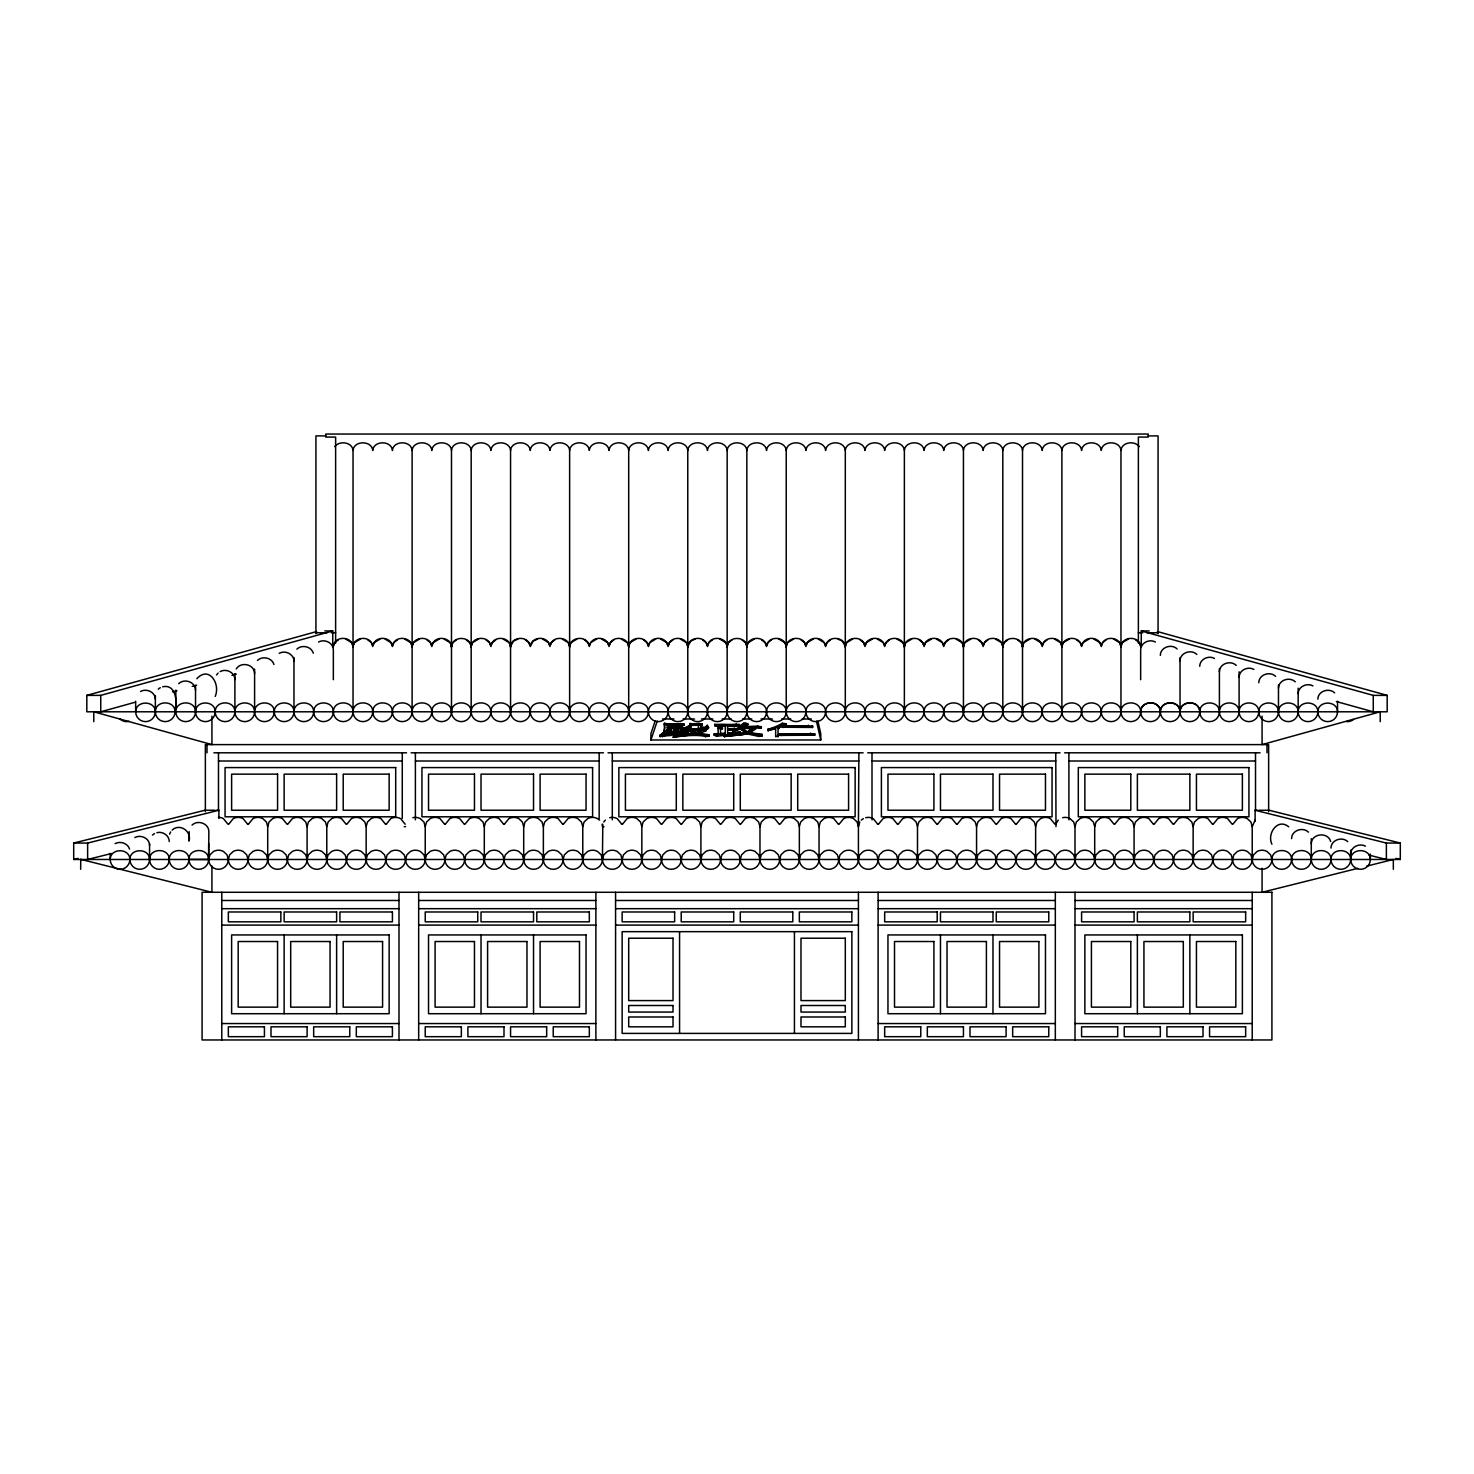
<?xml version="1.0" encoding="UTF-8"?>
<svg xmlns="http://www.w3.org/2000/svg" width="1474" height="1474" viewBox="0 0 1474 1474"><rect width="100%" height="100%" fill="white"/><g stroke="black" fill="none" stroke-linecap="round" stroke-linejoin="round"><path stroke-width="1.5" d="M189.096 840.18L189.151 831.612M110.2 853.391L110.2 859.471A9.839 9.839 0 0 0 120.039 869.31A9.839 9.839 0 0 0 129.878 859.471C129.933 847.845 149.537 847.845 149.574 859.471A9.839 9.839 0 0 0 159.413 869.31A9.839 9.839 0 0 0 169.27 859.471C169.178 847.587 189.059 847.587 188.948 859.471A9.839 9.839 0 0 0 198.806 869.31A9.839 9.839 0 0 0 208.645 859.471L208.847 831.631C208.903 823.395 197.645 819.507 192.044 825.127M689.979 723.476L689.095 727.88L683.604 729.612L690.716 728.101L692.393 723.826L689.979 723.476L689.979 724.747L702.269 725.429L702.269 724.158L699.339 723.476L692.393 723.826M707.557 725.263C709.049 733.002 708.165 723.052 705.567 727.143L700.647 727.198M778.069 734.936L778.014 736.632L775.656 736.226M778.014 736.632L778.069 727.179M684.212 735.434C685.373 732.246 676.695 730.662 677.45 733.776L684.212 735.434L677.45 733.776M110.2 859.471C110.237 847.845 129.841 847.845 129.878 859.471A9.839 9.839 0 0 0 139.735 869.31A9.839 9.839 0 0 0 149.574 859.471C149.5 847.624 169.344 847.624 169.27 859.471A9.839 9.839 0 0 0 179.109 869.31A9.839 9.839 0 0 0 188.948 859.471C188.838 847.55 208.755 847.568 208.645 859.471A9.839 9.839 0 0 0 218.484 869.31A9.839 9.839 0 0 0 228.341 859.471L229.649 854.828L233.26 851.438A10.097 9.802 0 0 1 243.099 851.438L246.711 854.828L248.019 859.471A9.839 9.839 0 0 0 257.876 869.31A9.839 9.839 0 0 0 267.715 859.471L269.042 854.828L272.635 851.438A10.097 9.802 0 0 1 282.492 851.438L286.085 854.828L287.412 859.471A9.839 9.839 0 0 0 297.251 869.31A9.839 9.839 0 0 0 307.089 859.471L308.416 854.828L312.027 851.438A10.097 9.802 0 0 1 321.866 851.438L325.478 854.828L326.786 859.471A9.839 9.839 0 0 0 336.625 869.31A9.839 9.839 0 0 0 346.482 859.471L347.79 854.828L351.402 851.438A10.097 9.802 0 0 1 361.241 851.438L364.852 854.828L366.16 859.471A9.839 9.839 0 0 0 376.017 869.31A9.839 9.839 0 0 0 385.856 859.471L387.183 854.828L390.776 851.438A10.097 9.802 0 0 1 400.633 851.438L404.226 854.828L405.553 859.471A9.839 9.839 0 0 0 415.392 869.31A9.839 9.839 0 0 0 425.231 859.471L426.557 854.828L430.168 851.438A10.097 9.802 0 0 1 440.007 851.438L443.619 854.828L444.927 859.471A9.839 9.839 0 0 0 454.766 869.31A9.839 9.839 0 0 0 464.623 859.471L465.931 854.828L469.543 851.438A10.097 9.802 0 0 1 479.382 851.438L482.993 854.828L484.301 859.471A9.839 9.839 0 0 0 494.159 869.31A9.839 9.839 0 0 0 503.997 859.471L505.324 854.828L508.917 851.438A10.097 9.802 0 0 1 518.774 851.438L522.367 854.828L523.694 859.471A9.839 9.839 0 0 0 533.533 869.31A9.839 9.839 0 0 0 543.372 859.471L544.698 854.828L548.31 851.438A10.097 9.802 0 0 1 558.149 851.438L561.76 854.828L563.068 859.471A9.839 9.839 0 0 0 572.907 869.31A9.839 9.839 0 0 0 582.764 859.471L584.072 854.828L587.684 851.438A10.097 9.802 0 0 1 597.523 851.438L601.134 854.828L602.442 859.471A9.839 9.839 0 0 0 612.3 869.31A9.839 9.839 0 0 0 622.139 859.471L623.465 854.828L627.058 851.438A10.097 9.802 0 0 1 636.915 851.438L640.508 854.828L641.835 859.471A9.839 9.839 0 0 0 651.674 869.31A9.839 9.839 0 0 0 661.513 859.471L662.839 854.828L666.451 851.438A10.097 9.802 0 0 1 676.29 851.438L679.901 854.828L681.209 859.471A9.839 9.839 0 0 0 691.048 869.31A9.839 9.839 0 0 0 700.905 859.471L702.214 854.828L705.825 851.438A10.097 9.802 0 0 1 715.664 851.438L719.275 854.828L720.583 859.471A9.839 9.839 0 0 0 730.441 869.31A9.839 9.839 0 0 0 740.28 859.471L741.606 854.828L745.199 851.438A10.097 9.802 0 0 1 755.057 851.438L758.649 854.828L759.976 859.471A9.839 9.839 0 0 0 769.815 869.31A9.839 9.839 0 0 0 779.654 859.471L780.98 854.828L784.592 851.438A10.097 9.802 0 0 1 794.431 851.438L798.042 854.828L799.35 859.471A9.839 9.839 0 0 0 809.189 869.31A9.839 9.839 0 0 0 819.047 859.471L820.355 854.828L823.966 851.438A10.097 9.802 0 0 1 833.805 851.438L837.416 854.828L838.724 859.471A9.839 9.839 0 0 0 848.582 869.31A9.839 9.839 0 0 0 858.421 859.471L859.747 854.828L863.34 851.438A10.097 9.802 0 0 1 873.198 851.438L876.79 854.828L878.117 859.471A9.839 9.839 0 0 0 887.956 869.31A9.839 9.839 0 0 0 897.795 859.471L899.122 854.828L902.733 851.438A10.097 9.802 0 0 1 912.572 851.438L916.183 854.828L917.491 859.471A9.839 9.839 0 0 0 927.33 869.31A9.839 9.839 0 0 0 937.188 859.471L938.496 854.828L942.107 851.438A10.097 9.802 0 0 1 951.946 851.438L955.557 854.828L956.866 859.471A9.839 9.839 0 0 0 966.723 869.31A9.839 9.839 0 0 0 976.562 859.471L977.888 854.828L981.481 851.438A10.097 9.802 0 0 1 991.339 851.438L994.932 854.828L996.258 859.471A9.839 9.839 0 0 0 1006.097 869.31A9.839 9.839 0 0 0 1015.936 859.471L1017.263 854.828L1020.874 851.438A10.097 9.802 0 0 1 1030.713 851.438L1034.324 854.828L1035.632 859.471A9.839 9.839 0 0 0 1045.471 869.31A9.839 9.839 0 0 0 1055.329 859.471L1056.637 854.828L1060.248 851.438A10.097 9.802 0 0 1 1070.087 851.438L1073.698 854.828L1075.007 859.471A9.839 9.839 0 0 0 1084.864 869.31A9.839 9.839 0 0 0 1094.703 859.471L1096.03 854.828L1099.622 851.438M188.948 859.471L208.645 859.471L209.971 854.828L213.564 851.438A10.097 9.802 0 0 1 223.422 851.438L227.014 854.828L228.341 859.471A9.839 9.839 0 0 0 238.18 869.31A9.839 9.839 0 0 0 248.019 859.471L249.346 854.828L252.957 851.438A10.097 9.802 0 0 1 262.796 851.438L266.407 854.828L267.715 859.471A9.839 9.839 0 0 0 277.554 869.31A9.839 9.839 0 0 0 287.412 859.471L288.72 854.828L292.331 851.438A10.097 9.802 0 0 1 302.17 851.438L305.781 854.828L307.089 859.471A9.839 9.839 0 0 0 316.947 869.31A9.839 9.839 0 0 0 326.786 859.471L328.112 854.828L331.705 851.438A10.097 9.802 0 0 1 341.563 851.438L345.156 854.828L346.482 859.471A9.839 9.839 0 0 0 356.321 869.31A9.839 9.839 0 0 0 366.16 859.471L367.487 854.828L371.098 851.438A10.097 9.802 0 0 1 380.937 851.438L384.548 854.828L385.856 859.471A9.839 9.839 0 0 0 395.695 869.31A9.839 9.839 0 0 0 405.553 859.471L406.861 854.828L410.472 851.438A10.097 9.802 0 0 1 420.311 851.438L423.922 854.828L425.231 859.471A9.839 9.839 0 0 0 435.088 869.31A9.839 9.839 0 0 0 444.927 859.471L446.253 854.828L449.846 851.438A10.097 9.802 0 0 1 459.704 851.438L463.297 854.828L464.623 859.471A9.839 9.839 0 0 0 474.462 869.31A9.839 9.839 0 0 0 484.301 859.471L485.628 854.828L489.239 851.438A10.097 9.802 0 0 1 499.078 851.438L502.689 854.828L503.997 859.471A9.839 9.839 0 0 0 513.836 869.31A9.839 9.839 0 0 0 523.694 859.471L525.002 854.828L528.613 851.438A10.097 9.802 0 0 1 538.452 851.438L542.063 854.828L543.372 859.471A9.839 9.839 0 0 0 553.229 869.31A9.839 9.839 0 0 0 563.068 859.471L564.395 854.828L567.987 851.438A10.097 9.802 0 0 1 577.845 851.438L581.438 854.828L582.764 859.471A9.839 9.839 0 0 0 592.603 869.31A9.839 9.839 0 0 0 602.442 859.471L603.769 854.828L607.38 851.438A10.097 9.802 0 0 1 617.219 851.438L620.83 854.828L622.139 859.471A9.839 9.839 0 0 0 631.977 869.31A9.839 9.839 0 0 0 641.835 859.471L643.143 854.828L646.754 851.438A10.097 9.802 0 0 1 656.593 851.438L660.205 854.828L661.513 859.471A9.839 9.839 0 0 0 671.37 869.31A9.839 9.839 0 0 0 681.209 859.471L682.536 854.828L686.129 851.438A10.097 9.802 0 0 1 695.986 851.438L699.579 854.828L700.905 859.471A9.839 9.839 0 0 0 710.744 869.31A9.839 9.839 0 0 0 720.583 859.471L721.91 854.828L725.521 851.438A10.097 9.802 0 0 1 735.36 851.438L738.971 854.828L740.28 859.471A9.839 9.839 0 0 0 750.119 869.31A9.839 9.839 0 0 0 759.976 859.471L761.284 854.828L764.895 851.438A10.097 9.802 0 0 1 774.734 851.438L778.346 854.828L779.654 859.471A9.839 9.839 0 0 0 789.511 869.31A9.839 9.839 0 0 0 799.35 859.471L800.677 854.828L804.27 851.438A10.097 9.802 0 0 1 814.127 851.438L817.72 854.828L819.047 859.471A9.839 9.839 0 0 0 828.885 869.31A9.839 9.839 0 0 0 838.724 859.471L840.051 854.828L843.662 851.438A10.097 9.802 0 0 1 853.501 851.438L857.113 854.828L858.421 859.471A9.839 9.839 0 0 0 868.26 869.31A9.839 9.839 0 0 0 878.117 859.471L879.425 854.828L883.037 851.438A10.097 9.802 0 0 1 892.876 851.438L896.487 854.828L897.795 859.471A9.839 9.839 0 0 0 907.652 869.31A9.839 9.839 0 0 0 917.491 859.471L918.818 854.828L922.411 851.438A10.097 9.802 0 0 1 932.268 851.438L935.861 854.828L937.188 859.471A9.839 9.839 0 0 0 947.027 869.31A9.839 9.839 0 0 0 956.866 859.471L958.192 854.828L961.803 851.438A10.097 9.802 0 0 1 971.642 851.438L975.254 854.828L976.562 859.471A9.839 9.839 0 0 0 986.401 869.31A9.839 9.839 0 0 0 996.258 859.471L997.566 854.828L1001.178 851.438A10.097 9.802 0 0 1 1011.017 851.438L1014.628 854.828L1015.936 859.471A9.839 9.839 0 0 0 1025.793 869.31A9.839 9.839 0 0 0 1035.632 859.471L1036.959 854.828L1040.552 851.438A10.097 9.802 0 0 1 1050.409 851.438L1054.002 854.828L1055.329 859.471A9.839 9.839 0 0 0 1065.168 869.31A9.839 9.839 0 0 0 1075.007 859.471L1076.333 854.828L1079.945 851.438A10.097 9.802 0 0 1 1089.783 851.438L1093.376 854.828L1094.703 859.471A9.839 9.839 0 0 0 1104.542 869.31A9.839 9.839 0 0 0 1114.399 859.471L1115.707 854.828L1119.319 851.438A10.097 9.802 0 0 1 1129.158 851.438L1132.769 854.828L1134.077 859.471A9.839 9.839 0 0 0 1143.935 869.31A9.839 9.839 0 0 0 1153.774 859.471L1155.1 854.828L1158.693 851.438A10.097 9.802 0 0 1 1168.55 851.438L1172.143 854.828L1173.47 859.471A9.839 9.839 0 0 0 1183.309 869.31A9.839 9.839 0 0 0 1193.148 859.471L1194.474 854.828L1198.086 851.438A10.097 9.802 0 0 1 1207.925 851.438L1211.517 854.828L1212.844 859.471A9.839 9.839 0 0 0 1222.683 869.31A9.839 9.839 0 0 0 1232.54 859.471L1233.849 854.828L1237.46 851.438A10.097 9.802 0 0 1 1247.299 851.438L1250.91 854.828L1252.218 859.471A9.839 9.839 0 0 0 1262.076 869.31A9.839 9.839 0 0 0 1271.915 859.471C1271.804 847.568 1291.703 847.568 1291.611 859.471A9.839 9.839 0 0 0 1301.45 869.31A9.839 9.839 0 0 0 1311.289 859.471C1311.234 847.642 1331.059 847.642 1330.985 859.471A9.839 9.839 0 0 0 1340.824 869.31A9.839 9.839 0 0 0 1350.681 859.471C1350.645 847.716 1370.396 847.716 1370.359 859.471A9.839 9.839 0 0 1 1360.52 869.31A9.839 9.839 0 0 1 1350.681 859.471C1350.7 847.716 1330.967 847.716 1330.985 859.471A9.839 9.839 0 0 1 1321.146 869.31A9.839 9.839 0 0 1 1311.289 859.471C1311.381 847.587 1291.519 847.587 1291.611 859.471A9.839 9.839 0 0 1 1281.754 869.31A9.839 9.839 0 0 1 1271.915 859.471L1270.588 854.828L1266.995 851.438A10.097 9.802 0 0 0 1257.156 851.438L1253.545 854.828L1252.218 859.471A9.839 9.839 0 0 1 1242.379 869.31A9.839 9.839 0 0 1 1232.54 859.471L1231.214 854.828L1227.621 851.438A10.097 9.802 0 0 0 1217.764 851.438L1214.171 854.828L1212.844 859.471A9.839 9.839 0 0 1 1203.005 869.31A9.839 9.839 0 0 1 1193.148 859.471L1191.84 854.828L1188.228 851.438A10.097 9.802 0 0 0 1178.389 851.438L1174.778 854.828L1173.47 859.471A9.839 9.839 0 0 1 1163.612 869.31A9.839 9.839 0 0 1 1153.774 859.471L1152.447 854.828L1148.854 851.438A10.097 9.802 0 0 0 1139.015 851.438L1135.404 854.828L1134.077 859.471A9.839 9.839 0 0 1 1124.238 869.31A9.839 9.839 0 0 1 1114.399 859.471L1113.073 854.828L1109.48 851.438A10.097 9.802 0 0 0 1099.622 851.438M267.715 859.471L267.715 826.656L269.042 822.013L272.635 818.623A10.097 9.802 0 0 1 282.492 818.623L287.08 824.261M307.089 859.471L307.089 826.656L308.416 822.013L312.027 818.623A10.097 9.802 0 0 1 321.866 818.623L325.478 822.013L326.786 826.656L326.786 859.471M326.786 826.656L328.112 822.013L331.705 818.623A10.097 9.802 0 0 1 341.563 818.623L346.15 824.261M366.16 859.471L366.16 826.656L367.487 822.013L371.098 818.623A10.097 9.802 0 0 1 380.937 818.623L385.525 824.261M425.231 859.471L425.231 826.656L426.557 822.013L430.168 818.623A10.097 9.802 0 0 1 440.007 818.623L444.595 824.261M484.301 859.471L484.301 826.656L485.628 822.013L489.239 818.623A10.097 9.802 0 0 1 499.078 818.623L503.666 824.261M523.694 859.471L523.694 826.656L525.002 822.013L528.613 818.623A10.097 9.802 0 0 1 538.452 818.623L542.063 822.013L543.372 826.656L543.372 859.471M543.372 826.656L544.698 822.013L548.31 818.623A10.097 9.802 0 0 1 558.149 818.623L562.736 824.261M582.764 859.471L582.764 826.656L584.072 822.013L587.684 818.623A10.097 9.802 0 0 1 597.523 818.623L599.568 820.097M602.792 824.261L602.442 859.471M641.835 859.471L641.835 826.656L643.143 822.013L646.754 818.623A10.097 9.802 0 0 1 656.593 818.623L661.181 824.261M700.905 859.471L700.905 826.656L702.214 822.013L705.825 818.623A10.097 9.802 0 0 1 715.664 818.623L720.252 824.261M759.976 859.471L759.976 826.656L761.284 822.013L764.895 818.623A10.097 9.802 0 0 1 774.734 818.623L779.322 824.261M799.35 859.471L799.35 826.656L800.677 822.013L804.27 818.623A10.097 9.802 0 0 1 814.127 818.623L817.72 822.013L819.047 826.656L819.047 859.471M819.047 826.656L820.355 822.013L823.966 818.623A10.097 9.802 0 0 1 833.805 818.623L838.393 824.261M917.491 859.471L917.491 826.656L918.818 822.013L922.411 818.623A10.097 9.802 0 0 1 932.268 818.623L936.856 824.261M976.562 859.471L976.562 826.656L977.888 822.013L981.481 818.623A10.097 9.802 0 0 1 991.339 818.623L995.927 824.261M1035.632 859.471L1035.632 826.656L1036.959 822.013L1040.552 818.623A10.097 9.802 0 0 1 1050.409 818.623L1054.997 824.261M1075.007 859.471L1075.007 826.656L1076.333 822.013L1079.945 818.623A10.097 9.802 0 0 1 1089.783 818.623L1093.376 822.013L1094.703 826.656L1094.703 859.471M1094.703 826.656L1096.03 822.013L1099.622 818.623M1134.077 859.471L1134.077 826.656L1135.404 822.013L1139.015 818.623A10.097 9.802 0 0 1 1148.854 818.623L1153.442 824.261M1193.148 859.471L1193.148 826.656L1194.474 822.013L1198.086 818.623A10.097 9.802 0 0 1 1207.925 818.623L1212.512 824.261M1252.218 859.471L1252.218 826.656L1255.111 820.097M155.36 711.795C155.286 699.947 175.13 699.947 175.056 711.795A9.839 9.839 0 0 1 165.199 721.634A9.839 9.839 0 0 1 155.36 711.795C155.286 700.224 135.737 700.224 135.663 711.795A9.839 9.839 0 0 0 145.521 721.634A9.839 9.839 0 0 0 155.36 711.795L155.36 695.599M353.041 711.795C353.115 699.947 333.271 699.947 333.345 711.795A9.839 9.839 0 0 1 323.506 721.634A9.839 9.839 0 0 1 313.667 711.795C313.704 700.003 293.916 700.003 293.971 711.795A9.839 9.839 0 0 1 284.132 721.634A9.839 9.839 0 0 1 274.275 711.795C274.33 700.003 254.541 700.003 254.597 711.795A9.839 9.839 0 0 1 244.739 721.634A9.839 9.839 0 0 1 234.9 711.795C234.974 699.947 215.13 699.947 215.204 711.795A9.839 9.839 0 0 1 205.365 721.634A9.839 9.839 0 0 1 195.526 711.795C195.6 699.947 175.756 699.947 175.83 711.795A9.839 9.839 0 0 0 185.669 721.634A9.839 9.839 0 0 0 195.526 711.795C195.508 700.058 215.222 700.058 215.204 711.795A9.839 9.839 0 0 0 225.061 721.634A9.839 9.839 0 0 0 234.9 711.795C234.845 700.003 254.633 700.003 254.597 711.795A9.839 9.839 0 0 0 264.436 721.634A9.839 9.839 0 0 0 274.275 711.795C274.238 700.003 294.026 700.003 293.971 711.795A9.839 9.839 0 0 0 303.81 721.634A9.839 9.839 0 0 0 313.667 711.795C313.612 700.003 333.4 700.003 333.345 711.795A9.839 9.839 0 0 0 343.202 721.634A9.839 9.839 0 0 0 353.041 711.795C352.968 699.947 372.811 699.947 372.738 711.795A9.839 9.839 0 0 0 382.577 721.634A9.839 9.839 0 0 0 392.416 711.795C392.342 699.947 412.186 699.947 412.112 711.795A9.839 9.839 0 0 0 421.951 721.634A9.839 9.839 0 0 0 431.808 711.795C431.735 699.947 451.56 699.947 451.486 711.795A9.839 9.839 0 0 0 461.344 721.634A9.839 9.839 0 0 0 471.183 711.795C471.109 699.947 490.953 699.947 490.879 711.795A9.839 9.839 0 0 0 500.718 721.634A9.839 9.839 0 0 0 510.557 711.795C510.483 699.947 530.327 699.947 530.253 711.795A9.839 9.839 0 0 0 540.092 721.634A9.839 9.839 0 0 0 549.949 711.795C549.876 699.947 569.701 699.947 569.627 711.795A9.839 9.839 0 0 0 579.485 721.634A9.839 9.839 0 0 0 589.324 711.795C589.25 699.947 609.094 699.947 609.02 711.795A9.839 9.839 0 0 0 618.859 721.634A9.839 9.839 0 0 0 628.698 711.795C628.624 699.947 648.468 699.947 648.394 711.795A9.839 9.839 0 0 0 658.233 721.634A9.839 9.839 0 0 0 668.091 711.795C668.017 699.947 687.842 699.947 687.768 711.795A9.839 9.839 0 0 0 697.626 721.634A9.839 9.839 0 0 0 707.465 711.795C707.391 699.947 727.235 699.947 727.161 711.795A9.839 9.839 0 0 0 737 721.634A9.839 9.839 0 0 0 746.839 711.795C746.765 699.947 766.609 699.947 766.535 711.795A9.839 9.839 0 0 0 776.374 721.634A9.839 9.839 0 0 0 786.232 711.795C786.158 699.947 805.983 699.947 805.909 711.795A9.839 9.839 0 0 0 815.767 721.634A9.839 9.839 0 0 0 825.606 711.795C825.532 699.947 845.376 699.947 845.302 711.795A9.839 9.839 0 0 0 855.141 721.634A9.839 9.839 0 0 0 864.98 711.795C864.906 699.947 884.75 699.947 884.676 711.795A9.839 9.839 0 0 0 894.515 721.634A9.839 9.839 0 0 0 904.373 711.795C904.299 699.947 924.124 699.947 924.051 711.795A9.839 9.839 0 0 0 933.908 721.634A9.839 9.839 0 0 0 943.747 711.795C943.673 699.947 963.517 699.947 963.443 711.795A9.839 9.839 0 0 0 973.282 721.634A9.839 9.839 0 0 0 983.121 711.795C983.047 699.947 1002.891 699.947 1002.817 711.795A9.839 9.839 0 0 0 1012.656 721.634A9.839 9.839 0 0 0 1022.514 711.795C1022.44 699.947 1042.265 699.947 1042.192 711.795A9.839 9.839 0 0 0 1052.049 721.634A9.839 9.839 0 0 0 1061.888 711.795C1061.814 699.947 1081.658 699.947 1081.584 711.795A9.839 9.839 0 0 0 1091.423 721.634A9.839 9.839 0 0 0 1101.262 711.795C1101.189 699.947 1121.032 699.947 1120.959 711.795A9.839 9.839 0 0 0 1130.798 721.634A9.839 9.839 0 0 0 1140.655 711.795C1140.581 699.947 1160.406 699.947 1160.333 711.795A9.839 9.839 0 0 0 1170.19 721.634A9.839 9.839 0 0 0 1180.029 711.795C1179.955 699.947 1199.799 699.947 1199.725 711.795A9.839 9.839 0 0 0 1209.564 721.634A9.839 9.839 0 0 0 1219.403 711.795C1219.366 700.021 1239.137 700.021 1239.1 711.795A9.839 9.839 0 0 0 1248.939 721.634A9.839 9.839 0 0 0 1258.796 711.795C1258.778 700.058 1278.492 700.058 1278.474 711.795A9.839 9.839 0 0 0 1288.331 721.634A9.839 9.839 0 0 0 1298.17 711.795C1298.189 700.132 1317.83 700.132 1317.867 711.795A9.839 9.839 0 0 0 1327.706 721.634A9.839 9.839 0 0 0 1337.544 711.795C1337.471 700.224 1317.94 700.224 1317.867 711.795A9.839 9.839 0 0 1 1308.009 721.634A9.839 9.839 0 0 1 1298.17 711.795C1298.17 700.076 1278.474 700.076 1278.474 711.795A9.839 9.839 0 0 1 1268.635 721.634A9.839 9.839 0 0 1 1258.796 711.795C1258.814 700.039 1239.063 700.039 1239.1 711.795A9.839 9.839 0 0 1 1229.261 721.634A9.839 9.839 0 0 1 1219.403 711.795C1219.459 700.021 1199.67 700.021 1199.725 711.795A9.839 9.839 0 0 1 1189.868 721.634A9.839 9.839 0 0 1 1180.029 711.795C1180.103 699.947 1160.259 699.947 1160.333 711.795A9.839 9.839 0 0 1 1150.494 721.634A9.839 9.839 0 0 1 1140.655 711.795C1140.729 699.947 1120.885 699.947 1120.959 711.795A9.839 9.839 0 0 1 1111.12 721.634A9.839 9.839 0 0 1 1101.262 711.795C1101.336 699.947 1081.511 699.947 1081.584 711.795A9.839 9.839 0 0 1 1071.727 721.634A9.839 9.839 0 0 1 1061.888 711.795C1061.962 699.947 1042.118 699.947 1042.192 711.795A9.839 9.839 0 0 1 1032.353 721.634A9.839 9.839 0 0 1 1022.514 711.795C1022.587 699.947 1002.744 699.947 1002.817 711.795A9.839 9.839 0 0 1 992.979 721.634A9.839 9.839 0 0 1 983.121 711.795C983.195 699.947 963.37 699.947 963.443 711.795A9.839 9.839 0 0 1 953.586 721.634A9.839 9.839 0 0 1 943.747 711.795C943.821 699.947 923.977 699.947 924.051 711.795A9.839 9.839 0 0 1 914.212 721.634A9.839 9.839 0 0 1 904.373 711.795C904.446 699.947 884.603 699.947 884.676 711.795A9.839 9.839 0 0 1 874.837 721.634A9.839 9.839 0 0 1 864.98 711.795C865.054 699.947 845.228 699.947 845.302 711.795A9.839 9.839 0 0 1 835.445 721.634A9.839 9.839 0 0 1 825.606 711.795C825.68 699.947 805.836 699.947 805.909 711.795A9.839 9.839 0 0 1 796.071 721.634A9.839 9.839 0 0 1 786.232 711.795C786.305 699.947 766.462 699.947 766.535 711.795A9.839 9.839 0 0 1 756.696 721.634A9.839 9.839 0 0 1 746.839 711.795C746.913 699.947 727.087 699.947 727.161 711.795A9.839 9.839 0 0 1 717.304 721.634A9.839 9.839 0 0 1 707.465 711.795C707.538 699.947 687.695 699.947 687.768 711.795A9.839 9.839 0 0 1 677.929 721.634A9.839 9.839 0 0 1 668.091 711.795C668.164 699.947 648.32 699.947 648.394 711.795A9.839 9.839 0 0 1 638.555 721.634A9.839 9.839 0 0 1 628.698 711.795C628.772 699.947 608.946 699.947 609.02 711.795A9.839 9.839 0 0 1 599.163 721.634A9.839 9.839 0 0 1 589.324 711.795C589.397 699.947 569.554 699.947 569.627 711.795A9.839 9.839 0 0 1 559.788 721.634A9.839 9.839 0 0 1 549.949 711.795C550.023 699.947 530.179 699.947 530.253 711.795A9.839 9.839 0 0 1 520.414 721.634A9.839 9.839 0 0 1 510.557 711.795C510.63 699.947 490.805 699.947 490.879 711.795A9.839 9.839 0 0 1 481.021 721.634A9.839 9.839 0 0 1 471.183 711.795C471.256 699.947 451.413 699.947 451.486 711.795A9.839 9.839 0 0 1 441.647 721.634A9.839 9.839 0 0 1 431.808 711.795C431.882 699.947 412.038 699.947 412.112 711.795A9.839 9.839 0 0 1 402.273 721.634A9.839 9.839 0 0 1 392.416 711.795C392.489 699.947 372.664 699.947 372.738 711.795A9.839 9.839 0 0 1 362.88 721.634A9.839 9.839 0 0 1 353.041 711.795L353.041 647.344C352.968 636.823 369.753 634.981 372.388 644.986M412.112 711.795L412.112 647.344C412.038 636.823 428.823 634.981 431.458 644.986M451.486 711.795L451.486 647.344C451.413 635.497 471.256 635.497 471.183 647.344L471.183 711.795M471.183 647.344C471.109 636.823 487.894 634.981 490.529 644.986M510.557 711.795L510.557 647.344C510.483 636.823 527.268 634.981 529.921 644.986M569.627 711.795L569.627 647.344C569.554 636.823 586.339 634.981 588.992 644.986M628.698 711.795L628.698 647.344C628.624 636.823 645.409 634.981 648.063 644.986M687.768 711.795L687.768 647.344C687.695 636.823 704.48 634.981 707.133 644.986M727.161 711.795L727.161 647.344C727.087 635.497 746.913 635.497 746.839 647.344L746.839 711.795M746.839 647.344C746.765 636.823 763.55 634.981 766.204 644.986M786.232 711.795L786.232 647.344C786.158 636.823 802.925 634.981 805.578 644.986M845.302 711.795L845.302 647.344C845.228 636.823 861.995 634.981 864.648 644.986M904.373 711.795L904.373 647.344C904.299 636.823 921.066 634.981 923.719 644.986M963.443 711.795L963.443 647.344C963.37 636.823 980.136 634.981 982.789 644.986M1002.817 711.795L1002.817 647.344C1002.744 635.497 1022.587 635.497 1022.514 647.344L1022.514 711.795M1022.514 647.344C1022.44 636.823 1039.207 634.981 1041.86 644.986M1061.888 711.795L1061.888 647.344C1061.814 636.823 1078.6 634.981 1081.234 644.986M1120.959 711.795L1120.959 647.344C1120.885 636.823 1137.67 634.981 1140.305 644.986M1160.333 711.795C1160.296 701.311 1177.026 699.487 1179.697 709.436M1291.611 838.614C1291.556 830.396 1302.813 826.546 1308.415 832.147M1311.289 843.883C1311.234 833.363 1328 831.52 1330.654 841.507M1140.655 711.795C1140.6 701.292 1157.33 699.487 1160.001 709.436M1160.333 655.377C1160.333 647.178 1171.554 643.438 1177.136 648.947M1180.029 660.849C1180.029 652.65 1191.25 648.91 1196.833 654.419M1199.725 666.322C1199.725 659.173 1208.569 655.064 1214.484 658.454M1219.403 671.794C1219.403 663.595 1230.624 659.873 1236.207 665.382M1239.1 677.266C1239.1 670.117 1247.944 666.027 1253.858 669.417M1258.796 682.738C1258.796 674.539 1270.017 670.854 1275.6 676.345M1278.474 688.192C1278.511 680.011 1289.713 676.363 1295.277 681.817M1330.985 848.084C1330.985 839.885 1342.206 836.182 1347.789 841.672M1350.681 854.036C1350.681 846.887 1359.525 842.815 1365.44 846.205M1298.17 693.664C1298.207 686.534 1307.051 682.573 1312.929 685.889M1317.867 699.137C1317.94 690.993 1329.106 687.51 1334.67 692.854M664.848 727.732L663.595 732.283L659.836 735.342C662.747 739.174 670.099 728.101 667.151 723.716L664.369 723.255L664.737 726.977M360.338 639.108L354.368 642.682L353.041 646.515L353.041 450.454C353.907 440.302 371.872 440.302 372.738 450.454C373.585 440.302 391.568 440.302 392.416 450.454C393.282 440.302 411.246 440.302 412.112 450.454L412.112 646.515L413.439 642.682L419.408 639.108M333.345 646.515L334.672 642.682L338.283 639.882M412.112 450.454C412.978 440.302 430.942 440.302 431.808 450.454C432.656 440.302 450.639 440.302 451.486 450.454L451.486 646.515L452.813 642.682L456.424 639.882M451.486 450.454C452.352 440.302 470.317 440.302 471.183 450.454L471.183 646.515L472.509 642.682L478.479 639.108M471.183 450.454C472.048 440.302 490.013 440.302 490.879 450.454C491.726 440.302 509.709 440.302 510.557 450.454L510.557 646.515L513.449 641.098L517.853 639.108M510.557 450.454C511.423 440.302 529.387 440.302 530.253 450.454C531.119 440.302 549.083 440.302 549.949 450.454C550.797 440.302 568.78 440.302 569.627 450.454L569.627 646.515L568.319 642.682L562.331 639.108M569.627 450.454C570.493 440.302 588.458 440.302 589.324 450.454C590.19 440.302 608.154 440.302 609.02 450.454C609.868 440.302 627.85 440.302 628.698 450.454L628.698 646.515L630.024 642.682L635.994 639.108M569.627 646.515L570.954 642.682L576.924 639.108M628.698 450.454C629.564 440.302 647.528 440.302 648.394 450.454C649.26 440.302 667.225 440.302 668.091 450.454C668.938 440.302 686.921 440.302 687.768 450.454L687.768 646.515L690.661 641.098L695.065 639.108M687.768 450.454C688.634 440.302 706.599 440.302 707.465 450.454C708.331 440.302 726.295 440.302 727.161 450.454L727.161 646.515L728.469 642.682L732.081 639.882M727.161 450.454C728.009 440.302 745.991 440.302 746.839 450.454L746.839 646.515L745.531 642.682L741.919 639.882M746.839 450.454C747.705 440.302 765.669 440.302 766.535 450.454C767.401 440.302 785.366 440.302 786.232 450.454L786.232 646.515L784.905 642.682L778.935 639.108M746.839 646.515L748.166 642.682L754.135 639.108M786.232 450.454C787.079 440.302 805.062 440.302 805.909 450.454C806.775 440.302 824.74 440.302 825.606 450.454C826.472 440.302 844.436 440.302 845.302 450.454L845.302 646.515L846.61 642.682L852.598 639.108M786.232 646.515L787.54 642.682L793.528 639.108M845.302 450.454C846.15 440.302 864.133 440.302 864.98 450.454C865.846 440.302 883.81 440.302 884.676 450.454C885.542 440.302 903.507 440.302 904.373 450.454L904.373 646.515L905.681 642.682L911.669 639.108M904.373 450.454C905.22 440.302 923.203 440.302 924.051 450.454C924.917 440.302 942.881 440.302 943.747 450.454C944.613 440.302 962.577 440.302 963.443 450.454L963.443 646.515L964.751 642.682L970.74 639.108M963.443 450.454C964.291 440.302 982.274 440.302 983.121 450.454C983.987 440.302 1001.951 440.302 1002.817 450.454L1002.817 646.515L1004.144 642.682L1007.737 639.882M1002.817 450.454C1003.683 440.302 1021.648 440.302 1022.514 450.454L1022.514 646.515L1023.822 642.682L1029.81 639.108M1022.514 450.454C1023.361 440.302 1041.344 440.302 1042.192 450.454C1043.058 440.302 1061.022 440.302 1061.888 450.454L1061.888 646.515L1060.561 642.682L1054.592 639.108M1061.888 450.454C1062.754 440.302 1080.718 440.302 1081.584 450.454C1082.432 440.302 1100.415 440.302 1101.262 450.454C1102.128 440.302 1120.093 440.302 1120.959 450.454L1120.959 646.515L1122.285 642.682L1128.255 639.108M1061.888 646.515L1063.215 642.682L1069.184 639.108M1120.959 450.454C1121.806 441.924 1134.63 440.376 1139.328 446.622M682.407 726.019L681.467 726.332M761.339 728.211L761.358 726.829L757.728 726.092L742.251 726.756L742.251 728.027L757.728 727.364C767.125 729.648 752.919 726.387 756.217 728.488L748.939 733.61L762.279 735.821L758.778 736.429L747.687 734.015L724.268 736.521L724.268 735.25L746.544 732.283L746.544 733.555L742.785 734.586L724.268 736.521M667.151 723.752L684.01 723.974L682.351 724.231L682.517 728.396L680.38 728.635M682.351 725.503L684.01 725.263L664.369 724.526M655.138 721.062L650.918 733.665L650.918 739.985L820.76 739.985L820.76 733.665L817.886 721.062M650.918 739.985L657.238 721.081M744.002 726.995L752.237 726.995L747.594 731.859L742.288 728.709L741.938 726.995M752.237 726.995L750.671 731.086L747.594 733.149L742.288 729.98L741.219 727.364M228.673 824.261L233.26 818.623A10.097 9.802 0 0 1 243.099 818.623L247.687 824.261M248.369 824.261L252.957 818.623A10.097 9.802 0 0 1 262.796 818.623L266.407 822.013L267.715 826.656M287.743 824.261L292.331 818.623A10.097 9.802 0 0 1 302.17 818.623L305.781 822.013L307.089 826.656M346.814 824.261L351.402 818.623A10.097 9.802 0 0 1 361.241 818.623L364.852 822.013L366.16 826.656M386.188 824.261L390.776 818.623A10.097 9.802 0 0 1 400.633 818.623L405.221 824.261M445.259 824.261L449.846 818.623A10.097 9.802 0 0 1 459.704 818.623L464.292 824.261M464.955 824.261L469.543 818.623A10.097 9.802 0 0 1 479.382 818.623L482.993 822.013L484.301 826.656M504.329 824.261L508.917 818.623A10.097 9.802 0 0 1 518.774 818.623L522.367 822.013L523.694 826.656M563.4 824.261L567.987 818.623A10.097 9.802 0 0 1 577.845 818.623L581.438 822.013L582.764 826.656M622.47 824.261L627.058 818.623A10.097 9.802 0 0 1 636.915 818.623L640.508 822.013L641.835 826.656M661.863 824.261L666.451 818.623A10.097 9.802 0 0 1 676.29 818.623L680.877 824.261M681.541 824.261L686.129 818.623A10.097 9.802 0 0 1 695.986 818.623L699.579 822.013L700.905 826.656M720.933 824.261L725.521 818.623A10.097 9.802 0 0 1 735.36 818.623L739.948 824.261M740.611 824.261L745.199 818.623A10.097 9.802 0 0 1 755.057 818.623L758.649 822.013L759.976 826.656M780.004 824.261L784.592 818.623A10.097 9.802 0 0 1 794.431 818.623L798.042 822.013L799.35 826.656M839.074 824.261L843.662 818.623A10.097 9.802 0 0 1 853.501 818.623L857.113 822.013L858.421 826.656L858.421 859.471M859.747 822.013L858.421 826.656L858.881 752.809M878.449 824.261L883.037 818.623A10.097 9.802 0 0 1 892.876 818.623L897.463 824.261M898.145 824.261L902.733 818.623A10.097 9.802 0 0 1 912.572 818.623L916.183 822.013L917.491 826.656M937.519 824.261L942.107 818.623A10.097 9.802 0 0 1 951.946 818.623L956.534 824.261M957.216 824.261L961.803 818.623A10.097 9.802 0 0 1 971.642 818.623L975.254 822.013L976.562 826.656M996.59 824.261L1001.178 818.623A10.097 9.802 0 0 1 1011.017 818.623L1015.604 824.261M1016.286 824.261L1020.874 818.623A10.097 9.802 0 0 1 1030.713 818.623L1034.324 822.013L1035.632 826.656M1055.66 824.261L1058.203 820.097M1114.731 824.261L1119.319 818.623A10.097 9.802 0 0 1 1129.158 818.623L1132.769 822.013L1134.077 826.656M1154.105 824.261L1158.693 818.623A10.097 9.802 0 0 1 1168.55 818.623L1173.138 824.261M1173.801 824.261L1178.389 818.623A10.097 9.802 0 0 1 1188.228 818.623L1191.84 822.013L1193.148 826.656M1213.176 824.261L1217.764 818.623A10.097 9.802 0 0 1 1227.621 818.623L1232.209 824.261M1232.872 824.261L1237.46 818.623A10.097 9.802 0 0 1 1247.299 818.623L1250.91 822.013L1252.218 826.656M169.602 834.229L170.579 831.999M333.695 644.986C336.33 634.981 353.115 636.823 353.041 647.344M373.069 644.986C375.483 636.142 389.67 636.142 392.084 644.986M392.766 644.986C395.401 634.981 412.186 636.823 412.112 647.344M432.14 644.986C434.793 634.981 451.56 636.823 451.486 647.344M491.211 644.986C493.864 634.981 510.63 636.823 510.557 647.344M530.585 644.986C532.998 636.142 547.204 636.142 549.599 644.986M550.281 644.986C552.934 634.981 569.701 636.823 569.627 647.344M589.655 644.986C592.069 636.142 606.275 636.142 608.67 644.986M609.352 644.986C612.005 634.981 628.772 636.823 628.698 647.344M648.726 644.986C651.139 636.142 665.345 636.142 667.74 644.986M668.422 644.986C671.075 634.981 687.842 636.823 687.768 647.344M707.796 644.986C710.45 634.981 727.235 636.823 727.161 647.344M766.867 644.986C769.52 634.981 786.305 636.823 786.232 647.344M806.26 644.986C808.655 636.142 822.861 636.142 825.274 644.986M825.937 644.986C828.591 634.981 845.376 636.823 845.302 647.344M865.33 644.986C867.725 636.142 881.931 636.142 884.345 644.986M885.008 644.986C887.661 634.981 904.446 636.823 904.373 647.344M924.401 644.986C926.796 636.142 941.002 636.142 943.415 644.986M944.079 644.986C946.732 634.981 963.517 636.823 963.443 647.344M983.471 644.986C986.106 634.981 1002.891 636.823 1002.817 647.344M1042.542 644.986C1045.177 634.981 1061.962 636.823 1061.888 647.344M1081.916 644.986C1084.33 636.142 1098.517 636.142 1100.931 644.986M1101.612 644.986C1104.247 634.981 1121.032 636.823 1120.959 647.344M756.309 727.124L748.939 732.32L762.279 734.549L752.661 734.089M706.93 725.245L705.567 728.432L701.127 728.635L700.647 724.287L702.269 724.158M666.727 729.943L663.374 733.794L659.836 735.342M689.869 725.374L683.604 728.34L683.604 729.777L680.38 730.293M782.51 727.235L808.378 726.442L812.616 727.437L782.51 727.235L782.51 725.963L812.671 726.056L811.566 726.221M727.622 726.148L739.487 725.853L739.543 724.489L714.65 724.379L715.332 725.963L725.263 725.927M739.487 725.853L714.65 725.65M671.333 731.878L665.787 731.859L665.787 733.131L688.155 733.315L687.787 731.841L680.38 731.878M688.155 733.315L682.941 733.149L682.941 731.878M603.769 822.013L605.335 820.097M216.531 674.963L218.097 673.065M236.227 668.993C240.759 661.218 254.615 664.24 254.597 673.544M196.834 678.74C208.847 665.364 220.695 683.641 215.204 696.428M334.672 446.622C339.37 440.376 352.194 441.924 353.041 450.454M742.251 728.027L746.065 725.079C750.192 725.245 746.084 721.928 743.78 723.218L736.926 728.598L727.622 728.635M743.78 723.218L740.796 727.474L736.926 729.888L727.622 729.906M779.009 733.812L814.79 733.905L783.191 734.07C778.069 732.799 778.069 736.392 783.191 735.36L814.79 735.194L779.009 735.084M747.852 723.697L742.251 726.756M718.207 733.628L714.19 733.905L714.19 735.176L716.585 736.281L717.267 734.476L722.334 733.941M716.585 736.281L740.317 733.389L740.317 732.117L727.622 732.928M861.313 820.097L863.34 818.623M172.145 830.102C179.662 822.879 192.099 831.373 188.948 841.175M158.234 689.15L160.279 687.695M178.722 683.678C184.305 678.114 195.545 681.909 195.526 690.127M152.467 835.058L154.494 833.602M257.471 660.426C262.464 655.654 271.971 657.699 273.943 664.498M296.864 649.131C301.857 644.359 311.346 646.404 313.317 653.203M659.836 736.632L664.461 731.62L664.369 723.255M397.354 639.882L393.742 642.682L392.416 646.515L391.107 642.682L385.119 639.108M495.798 639.882L492.187 642.682L490.879 646.515L489.552 642.682L485.959 639.882M554.869 639.882L551.258 642.682L549.949 646.515L548.623 642.682L542.653 639.108M613.939 639.882L610.328 642.682L609.02 646.515L607.693 642.682L601.724 639.108M673.01 639.882L669.399 642.682L668.091 646.515L666.764 642.682L660.794 639.108M712.384 639.882L708.791 642.682L707.465 646.515L706.138 642.682L702.545 639.882M771.455 639.882L767.862 642.682L766.535 646.515L765.209 642.682L761.616 639.882M830.525 639.882L826.932 642.682L825.606 646.515L824.279 642.682L818.31 639.108M889.596 639.882L886.003 642.682L884.676 646.515L883.35 642.682L877.38 639.108M948.666 639.882L945.074 642.682L943.747 646.515L942.42 642.682L936.451 639.108M988.041 639.882L984.448 642.682L983.121 646.515L981.813 642.682L978.202 639.882M1047.111 639.882L1043.518 642.682L1042.192 646.515L1040.884 642.682L1034.895 639.108M1106.182 639.882L1102.589 642.682L1101.262 646.515L1099.954 642.682L1093.966 639.108M699.284 731.141L696.465 732.596L690.256 729.298L691.306 731.528L696.465 733.868L701.495 730.57L690.256 730.57M741.219 728.635L752.237 728.267M701.384 731.509L697.939 733.002L697.939 734.273L709.215 736.116L705.456 736.613C693.351 732.412 644.396 741.551 695.378 734.255L693.535 732.228M775.656 736.779L775.656 728.819L767.807 730.588L767.807 729.298L771.989 728.045A86.229 23.087 0 0 0 782.289 723.237L786.25 723.789L786.379 725.208L777.959 728.009C780.207 729.722 778.935 725.061 779.138 728.193M733.112 731.436L736.355 730.127L736.245 728.856L733.112 730.164L733.112 731.436L740.538 728.985L746.544 733.555M220.142 671.61C226.075 668.201 234.919 672.365 234.9 679.532M279.212 653.332C285.127 649.923 293.971 654.051 293.971 661.2M318.587 642.038C324.52 638.629 333.364 642.756 333.345 649.923L333.345 679.698M115.119 843.625C120.315 840.825 127.759 843.22 129.546 849.042M134.816 837.564C140.675 834.266 149.537 838.19 149.574 845.302M697.939 734.273L706.083 730.699L705.033 729.077M140.583 691.435C146.442 688.155 155.286 692.025 155.36 699.137M683.162 734.292L684.212 734.144M697.939 733.002L709.215 734.826L705.456 735.342L705.456 736.613M380.034 639.108L374.046 642.682L372.738 646.515L371.411 642.682L367.818 639.882M439.105 639.108L433.116 642.682L431.808 646.515L430.482 642.682L426.889 639.882M537.549 639.108L533.146 641.098L530.253 646.515L528.926 642.682L525.334 639.882M596.62 639.108L590.65 642.682L589.324 646.515L587.997 642.682L584.404 639.882M655.69 639.108L649.721 642.682L648.394 646.515L647.068 642.682L643.475 639.882M813.206 639.108L807.236 642.682L805.909 646.515L804.601 642.682L800.99 639.882M872.276 639.108L866.307 642.682L864.98 646.515L863.672 642.682L860.061 639.882M931.347 639.108L925.377 642.682L924.051 646.515L922.742 642.682L919.131 639.882M1088.881 639.108L1082.893 642.682L1081.584 646.515L1080.258 642.682L1076.646 639.882M708.902 727.603L707.446 729.096L690.256 729.298M767.807 730.588L771.989 729.317A86.229 23.087 0 0 0 782.289 724.508L786.379 725.208M80.738 859.453L80.665 869.31M1157.385 631.554L1387.181 695.378L1387.181 711.795L86.819 711.795L86.819 695.378L316.615 631.554M86.819 695.378L100.748 695.378L332.737 630.946L332.737 647.344M135.442 702.158L100.748 711.795L100.748 695.378M172.55 691.84L176.917 690.624M192.246 686.387L196.613 685.17M231.971 675.35L236.319 674.134M680.38 729.004L686.073 728.967M722.057 727.585L722.5 728.727L720.51 728.985L720.51 734.734L725.263 734.365L725.263 724.637L719.828 724.637M1258.98 810.239L1269.04 810.239L1400.3 843.054L1400.3 859.471L73.7 859.471L73.7 843.054L204.96 810.239L215.02 810.239M73.7 843.054L87.629 843.054L218.889 810.239L218.889 818.438M73.7 859.471L78.03 858.384M111.398 853.52L87.629 859.471L87.629 843.054M1357.738 868.37L1262.076 892.286L1262.076 868.223M1366.638 866.141L1393.335 859.471L1393.335 869.31M661.973 735.286L672.107 732.357L675.092 732.947C674.429 737.387 659.67 734.66 662.342 736.687M661.973 736.576L672.107 733.628L675.092 734.236M767.807 729.298L772.302 728.488M695.378 732.965L683.181 734.826M700.647 725.558L702.269 725.429M706.083 730.699L700.869 730.367L700.869 729.096L686.958 729.04M683.604 728.34L690.716 726.811L692.393 724.047L698.455 724.047L698.455 728.543L701.071 729.133M675.092 732.947L673.471 733.02M738.548 734.457L743.707 733.702M736.245 730.127L727.622 730.127M162.656 686.773C175.701 683.881 177.414 700.924 175.056 709.768M156.87 832.681C162.564 831.133 169.27 835.371 169.27 841.525M687.529 734.807L692.559 734.181M673.526 728.617L675.571 728.377L675.571 727.106L673.526 727.327L673.471 734.31M740.317 732.117L728.359 733.333M778.069 728.451L779.322 728.34M720.51 733.462L725.263 733.094M740.317 733.389L727.622 734.199L727.622 724.876L739.487 724.582M687.16 732.099L688.155 732.025M714.19 735.176L718.207 734.9L718.004 727.106L722.5 727.456M761.339 726.922L755.959 726.995M724.268 735.25L732.412 734.992M673.894 736.816L673.673 735.36L681.228 734.992M681.559 735.213L673.673 735.36M782.51 725.963L807.033 726.221M687.418 729.317L691.969 731.38M695.378 734.255L686.958 730.312L692.393 730.367M665.787 731.859L682.867 732.099M665.787 733.131L669.97 733.389M325.772 435.899L315.933 435.899L315.933 633.617M1148.228 435.899L1158.067 435.899L1158.067 633.617M324.777 630.946L332.737 630.946M1141.263 647.344L1141.263 630.946L1149.223 630.946M315.933 632.788L326.878 632.788M331.245 632.788L335.63 632.788M1138.37 632.788L1142.755 632.788M1147.122 632.788L1158.067 632.788M1141.263 630.946L1373.252 695.378L1387.181 695.378M662.526 718.999L673.968 718.999M683.144 718.999L694.586 718.999M701.458 718.999L712.9 718.999M722.076 718.999L731.233 718.999M742.675 718.999L751.832 718.999M761.008 718.999L772.45 718.999M781.607 718.999L790.764 718.999M802.224 718.999L811.382 718.999M667.151 723.974L679.901 723.974L680.048 727.622L682.351 727.474L681.154 726.903M667.151 725.245L679.901 725.245M692.393 725.319L698.455 725.319M667.151 725.816L680.048 726.332M667.151 727.087L679.901 727.087M667.151 727.308L680.048 727.622M671.333 730.533L667.464 730.533L667.353 729.004L671.333 729.004M673.526 729.004L678.335 729.004M727.622 728.856L736.245 728.856M671.333 729.243L667.353 729.004M673.526 729.243L678.335 729.243M680.38 729.243L683.752 729.243M671.333 730.293L667.464 730.533M673.526 730.293L678.335 730.293M673.526 730.533L678.335 730.533M680.38 730.533L686.516 730.367L683.604 729.777M673.526 731.878L678.335 731.878M213.896 752.809L406.529 752.809M411.117 752.809L603.437 752.809M608.025 752.809L863.138 752.809M867.725 752.809L1060.046 752.809M1064.633 752.809L1260.086 752.809M218.484 761.008L402.273 761.008M415.392 761.008L599.163 761.008M612.3 761.008L858.881 761.008M872 761.008L1055.771 761.008M1068.908 761.008L1255.516 761.008M216.567 810.239L218.889 810.239M1255.111 821.423L1255.111 810.239L1257.433 810.239M404.189 826.656L405.553 826.656M604.027 826.656L602.442 826.656L602.111 824.261M1055.992 826.656L1055.771 752.809M1255.111 810.239L1386.371 843.054L1400.3 843.054M221.782 900.485L398.993 900.485M418.671 900.485L595.883 900.485M615.579 900.485L858.421 900.485M878.117 900.485L1055.329 900.485M1075.007 900.485L1252.218 900.485M221.782 908.684L398.993 908.684M418.671 908.684L595.883 908.684M615.579 908.684L858.421 908.684M878.117 908.684L1055.329 908.684M1075.007 908.684L1252.218 908.684M221.782 925.101L398.993 925.101M418.671 925.101L595.883 925.101M615.579 925.101L858.421 925.101M878.117 925.101L1055.329 925.101M1075.007 925.101L1252.218 925.101M221.782 1023.546L398.993 1023.546M418.671 1023.546L595.883 1023.546M878.117 1023.546L1055.329 1023.546M1075.007 1023.546L1252.218 1023.546M718.004 727.106L718.004 728.377L722.5 728.727M678.335 733.149L678.132 726.719L678.132 727.99L682.517 728.396M671.333 728.58L671.075 726.682L675.571 727.106M671.075 727.972L675.571 728.377M743.78 724.489L747.852 724.968M733.112 730.164L733.683 731.509M703.909 735.047L696.576 733.389M1395.989 858.384L1400.3 859.471M1369.143 855.16L1386.371 859.471L1386.371 843.054M1336.384 701.55L1373.252 711.795L1373.252 695.378M1113.662 639.108L1119.632 642.682L1120.959 646.515M995.521 639.108L1001.491 642.682L1002.817 646.515M956.147 639.108L962.117 642.682L963.443 646.515M897.076 639.108L903.046 642.682L904.373 646.515M838.006 639.108L842.409 641.098L845.302 646.515M719.865 639.108L725.834 642.682L727.161 646.515M680.472 639.108L686.46 642.682L687.768 646.515M621.402 639.108L627.39 642.682L628.698 646.515M503.26 639.108L509.249 642.682L510.557 646.515M444.19 639.108L450.178 642.682L451.486 646.515M404.816 639.108L410.785 642.682L412.112 646.515M345.745 639.108L351.715 642.682L353.041 646.515M716.585 735.01L714.19 733.905M1155.413 642.038C1149.48 638.629 1140.636 642.756 1140.655 649.923L1140.655 679.698M680.638 733.315L681.836 733.831M714.65 724.379L715.332 725.963M746.544 732.283L741.459 729.04M741.883 728.248L741.883 726.977M1135.717 639.882L1139.328 642.682L1140.655 646.515M1017.576 639.882L1021.187 642.682L1022.514 646.515M466.263 639.882L469.856 642.682L471.183 646.515M1288.718 826.822C1277.884 817.702 1266.682 833.418 1271.915 844.215M698.455 727.253L698.971 728.967M1199.375 709.436C1196.722 699.505 1179.992 701.311 1180.029 711.795L1180.029 657.644M1114.068 824.261L1109.48 818.623A10.097 9.802 0 0 0 1099.622 818.623M877.785 824.261L873.198 818.623A10.097 9.802 0 0 0 865.717 817.702M621.807 824.261L617.219 818.623A10.097 9.802 0 0 0 609.757 817.702M228.009 824.261L223.422 818.623A10.097 9.802 0 0 0 218.484 817.388M671.075 726.682L671.333 733.149M728.764 725.927L728.764 724.637M80.628 859.324L211.924 892.286L211.924 866.03M816.449 721.099L820.76 739.985M1075.007 826.656L1073.698 822.013L1070.087 818.623A10.097 9.802 0 0 0 1062.625 817.702M425.231 826.656L423.922 822.013L420.311 818.623A10.097 9.802 0 0 0 412.849 817.702M1380.217 721.634L1380.217 711.795L1262.076 744.61L1262.076 716.161M1370.359 854.036L1370.359 859.471M1350.681 850.074L1350.681 859.471M1337.544 701.256L1337.544 711.795M1311.289 838.614L1311.289 859.471M1298.17 688.192L1298.17 709.639M1278.474 684.968L1278.474 711.795M1268.635 811.732L1268.635 744.61L205.365 744.61L205.365 811.732M1266.995 744.61L1266.995 752.809M1255.516 752.809L1255.516 810.811M1252.218 892.286L1252.218 1039.962M1239.1 671.794L1239.1 711.795M1219.403 668.588L1219.403 709.565M1189.868 934.94L1189.868 1013.707M1138.37 643.198L1138.37 437.078L1148.228 437.078L1148.228 434.038L325.772 434.038L325.772 437.078L335.63 437.078L335.63 643.198M1137.375 934.94L1137.375 1013.707M1075.007 892.286L1075.007 1039.962M1068.908 752.809L1068.908 819.857M1055.329 892.286L1055.329 1039.962M992.979 934.94L992.979 1013.707M940.467 934.94L940.467 1013.707M878.117 892.286L878.117 1039.962M872 752.809L872 819.857M858.421 892.286L858.421 1039.962M814.79 733.905L814.698 735.286M812.671 726.056L812.616 727.437M810.571 733.002L810.571 734.273M808.378 725.171L808.378 726.442M807.641 733.849L807.641 735.121M805.449 726L805.449 727.272M794.431 931.66L794.431 1033.403M786.25 725.079L786.25 723.789L784.223 724.01L784.223 725.3M783.191 726.277L783.191 727.548M782.289 723.237L782.289 724.508M779.635 734.126L779.635 735.415M768.396 729.446L768.396 730.717M762.113 734.365L762.279 735.821M759.921 734.771L759.921 736.06M758.778 735.158L758.778 736.429M757.728 726.092L757.728 727.364M755.314 726.756L755.314 728.027M754.688 727.253L754.688 728.543M747.687 732.744L747.687 734.015M747.429 723.771L747.429 725.061M747.594 731.859L747.594 733.149M746.065 723.808L746.065 725.079M740.059 731.97L740.059 733.26M736.926 728.598L736.926 729.888M736.189 723.826L736.189 725.097M734.199 728.045L734.199 729.317M734.052 724.416L734.052 725.705M731.804 728.635L731.804 729.906M724.489 735.434L724.489 736.705M717.267 734.476L717.267 735.766M709.123 734.642L709.215 736.116M707.557 727.327L707.557 728.598M706.562 734.973L706.562 736.245M705.567 727.143L705.567 728.432M702.84 728.635L702.84 729.906M701.864 724.25L701.864 725.521M701.127 727.364L701.127 728.635M699.339 723.476L699.339 724.766M697.939 723.826L697.939 725.097M696.465 732.596L696.576 734.66M689.353 729.298L689.353 730.57M685.023 731.325L685.023 732.615M684.01 723.974L683.973 725.374M684.028 728.451L684.028 729.722M683.825 734.292L683.825 735.563M681.67 729.004L681.67 730.293M680.841 723.402L680.841 724.674M680.38 727.364L680.38 733.149M679.569 931.66L679.569 1033.403M679.274 723.752L679.274 725.024M677.764 732.375L677.764 733.647M666.469 732.154L666.469 733.444M660.407 735.415L660.407 736.687M615.579 892.286L615.579 1039.962M612.3 752.809L612.3 819.857M599.163 752.809L599.163 818.438M595.883 892.286L595.883 1039.962M533.533 934.94L533.533 1013.707M481.021 934.94L481.021 1013.707M418.671 892.286L418.671 1039.962M415.392 752.809L415.392 819.857M402.273 752.809L402.273 818.438M398.993 892.286L398.993 1039.962M336.625 934.94L336.625 1013.707M293.971 657.441L293.971 711.795M284.132 934.94L284.132 1013.707M254.597 669.085L254.597 709.547M234.9 673.544L234.9 711.795M221.782 892.286L221.782 1039.962M218.484 752.809L218.484 810.811M211.924 716.161L211.924 744.61L93.783 711.795L93.783 721.634M208.645 843.478L208.645 859.471M207.005 744.61L207.005 752.809M195.526 685.465L195.526 711.795M175.83 690.127L175.83 709.62M149.574 843.754L149.574 859.471M135.663 701.256L135.663 711.795M1353.556 719.459A9.839 9.839 0 0 1 1346.333 721.578M129.159 721.302A9.839 9.839 0 0 1 119.652 718.759M395.695 767.586L225.061 767.586L225.061 816.799L395.695 816.799L395.695 767.586M592.603 767.586L421.951 767.586L421.951 816.799L592.603 816.799L592.603 767.586M855.141 767.586L618.859 767.586L618.859 816.799L855.141 816.799L855.141 767.586M1052.049 767.586L881.397 767.586L881.397 816.799L1052.049 816.799L1052.049 767.586M1248.939 767.586L1078.305 767.586L1078.305 816.799L1248.939 816.799L1248.939 767.586M277.573 774.145L231.621 774.145L231.621 810.239L277.573 810.239L277.573 774.145M336.625 774.145L284.132 774.145L284.132 810.239L336.625 810.239L336.625 774.145M389.136 774.145L343.202 774.145L343.202 810.239L389.136 810.239L389.136 774.145M474.462 774.145L428.529 774.145L428.529 810.239L474.462 810.239L474.462 774.145M533.533 774.145L481.021 774.145L481.021 810.239L533.533 810.239L533.533 774.145M586.044 774.145L540.092 774.145L540.092 810.239L586.044 810.239L586.044 774.145M676.29 774.145L625.418 774.145L625.418 810.239L676.29 810.239L676.29 774.145M733.72 774.145L682.849 774.145L682.849 810.239L733.72 810.239L733.72 774.145M791.151 774.145L740.28 774.145L740.28 810.239L791.151 810.239L791.151 774.145M848.582 774.145L797.71 774.145L797.71 810.239L848.582 810.239L848.582 774.145M933.908 774.145L887.956 774.145L887.956 810.239L933.908 810.239L933.908 774.145M992.979 774.145L940.467 774.145L940.467 810.239L992.979 810.239L992.979 774.145M1045.471 774.145L999.538 774.145L999.538 810.239L1045.471 810.239L1045.471 774.145M1130.798 774.145L1084.864 774.145L1084.864 810.239L1130.798 810.239L1130.798 774.145M1189.868 774.145L1137.375 774.145L1137.375 810.239L1189.868 810.239L1189.868 774.145M1242.379 774.145L1196.446 774.145L1196.446 810.239L1242.379 810.239L1242.379 774.145M1271.915 892.286L202.085 892.286L202.085 1039.962L1271.915 1039.962L1271.915 892.286M280.852 911.982L228.341 911.982L228.341 921.821L280.852 921.821L280.852 911.982M336.625 911.982L284.132 911.982L284.132 921.821L336.625 921.821L336.625 911.982M392.416 911.982L339.923 911.982L339.923 921.821L392.416 921.821L392.416 911.982M477.742 911.982L425.231 911.982L425.231 921.821L477.742 921.821L477.742 911.982M533.533 911.982L481.021 911.982L481.021 921.821L533.533 921.821L533.533 911.982M589.324 911.982L536.812 911.982L536.812 921.821L589.324 921.821L589.324 911.982M674.65 911.982L622.139 911.982L622.139 921.821L674.65 921.821L674.65 911.982M733.72 911.982L681.209 911.982L681.209 921.821L733.72 921.821L733.72 911.982M792.791 911.982L740.28 911.982L740.28 921.821L792.791 921.821L792.791 911.982M851.861 911.982L799.35 911.982L799.35 921.821L851.861 921.821L851.861 911.982M937.188 911.982L884.676 911.982L884.676 921.821L937.188 921.821L937.188 911.982M992.979 911.982L940.467 911.982L940.467 921.821L992.979 921.821L992.979 911.982M1048.769 911.982L996.258 911.982L996.258 921.821L1048.769 921.821L1048.769 911.982M1134.077 911.982L1081.584 911.982L1081.584 921.821L1134.077 921.821L1134.077 911.982M1189.868 911.982L1137.375 911.982L1137.375 921.821L1189.868 921.821L1189.868 911.982M1245.659 911.982L1193.148 911.982L1193.148 921.821L1245.659 921.821L1245.659 911.982M851.861 931.66L622.139 931.66L622.139 1033.403L851.861 1033.403L851.861 931.66M389.136 934.94L231.621 934.94L231.621 1013.707L389.136 1013.707L389.136 934.94M586.044 934.94L428.529 934.94L428.529 1013.707L586.044 1013.707L586.044 934.94M1045.471 934.94L887.956 934.94L887.956 1013.707L1045.471 1013.707L1045.471 934.94M1242.379 934.94L1084.864 934.94L1084.864 1013.707L1242.379 1013.707L1242.379 934.94M673.01 938.219L628.698 938.219L628.698 1000.588L673.01 1000.588L673.01 938.219M845.302 938.219L800.99 938.219L800.99 1000.588L845.302 1000.588L845.302 938.219M277.554 941.518L238.18 941.518L238.18 1007.147L277.554 1007.147L277.554 941.518M330.065 941.518L290.691 941.518L290.691 1007.147L330.065 1007.147L330.065 941.518M382.577 941.518L343.202 941.518L343.202 1007.147L382.577 1007.147L382.577 941.518M474.462 941.518L435.088 941.518L435.088 1007.147L474.462 1007.147L474.462 941.518M526.973 941.518L487.599 941.518L487.599 1007.147L526.973 1007.147L526.973 941.518M579.485 941.518L540.092 941.518L540.092 1007.147L579.485 1007.147L579.485 941.518M933.908 941.518L894.515 941.518L894.515 1007.147L933.908 1007.147L933.908 941.518M986.401 941.518L947.027 941.518L947.027 1007.147L986.401 1007.147L986.401 941.518M1038.912 941.518L999.538 941.518L999.538 1007.147L1038.912 1007.147L1038.912 941.518M1130.798 941.518L1091.423 941.518L1091.423 1007.147L1130.798 1007.147L1130.798 941.518M1183.309 941.518L1143.935 941.518L1143.935 1007.147L1183.309 1007.147L1183.309 941.518M1235.82 941.518L1196.446 941.518L1196.446 1007.147L1235.82 1007.147L1235.82 941.518M673.01 1005.508L628.698 1005.508L628.698 1012.067L673.01 1012.067L673.01 1005.508M845.302 1005.508L800.99 1005.508L800.99 1012.067L845.302 1012.067L845.302 1005.508M673.01 1016.986L628.698 1016.986L628.698 1026.825L673.01 1026.825L673.01 1016.986M845.302 1016.986L800.99 1016.986L800.99 1026.825L845.302 1026.825L845.302 1016.986M264.436 1026.825L228.341 1026.825L228.341 1036.683L264.436 1036.683L264.436 1026.825M307.108 1026.825L270.995 1026.825L270.995 1036.683L307.108 1036.683L307.108 1026.825M349.762 1026.825L313.667 1026.825L313.667 1036.683L349.762 1036.683L349.762 1026.825M392.416 1026.825L356.321 1026.825L356.321 1036.683L392.416 1036.683L392.416 1026.825M461.344 1026.825L425.231 1026.825L425.231 1036.683L461.344 1036.683L461.344 1026.825M503.997 1026.825L467.903 1026.825L467.903 1036.683L503.997 1036.683L503.997 1026.825M546.67 1026.825L510.557 1026.825L510.557 1036.683L546.67 1036.683L546.67 1026.825M589.324 1026.825L553.229 1026.825L553.229 1036.683L589.324 1036.683L589.324 1026.825M920.771 1026.825L884.676 1026.825L884.676 1036.683L920.771 1036.683L920.771 1026.825M963.443 1026.825L927.33 1026.825L927.33 1036.683L963.443 1036.683L963.443 1026.825M1006.097 1026.825L970.003 1026.825L970.003 1036.683L1006.097 1036.683L1006.097 1026.825M1048.769 1026.825L1012.656 1026.825L1012.656 1036.683L1048.769 1036.683L1048.769 1026.825M1117.679 1026.825L1081.584 1026.825L1081.584 1036.683L1117.679 1036.683L1117.679 1026.825M1160.333 1026.825L1124.238 1026.825L1124.238 1036.683L1160.333 1036.683L1160.333 1026.825M1203.005 1026.825L1166.911 1026.825L1166.911 1036.683L1203.005 1036.683L1203.005 1026.825M1245.659 1026.825L1209.564 1026.825L1209.564 1036.683L1245.659 1036.683L1245.659 1026.825"/></g></svg>
